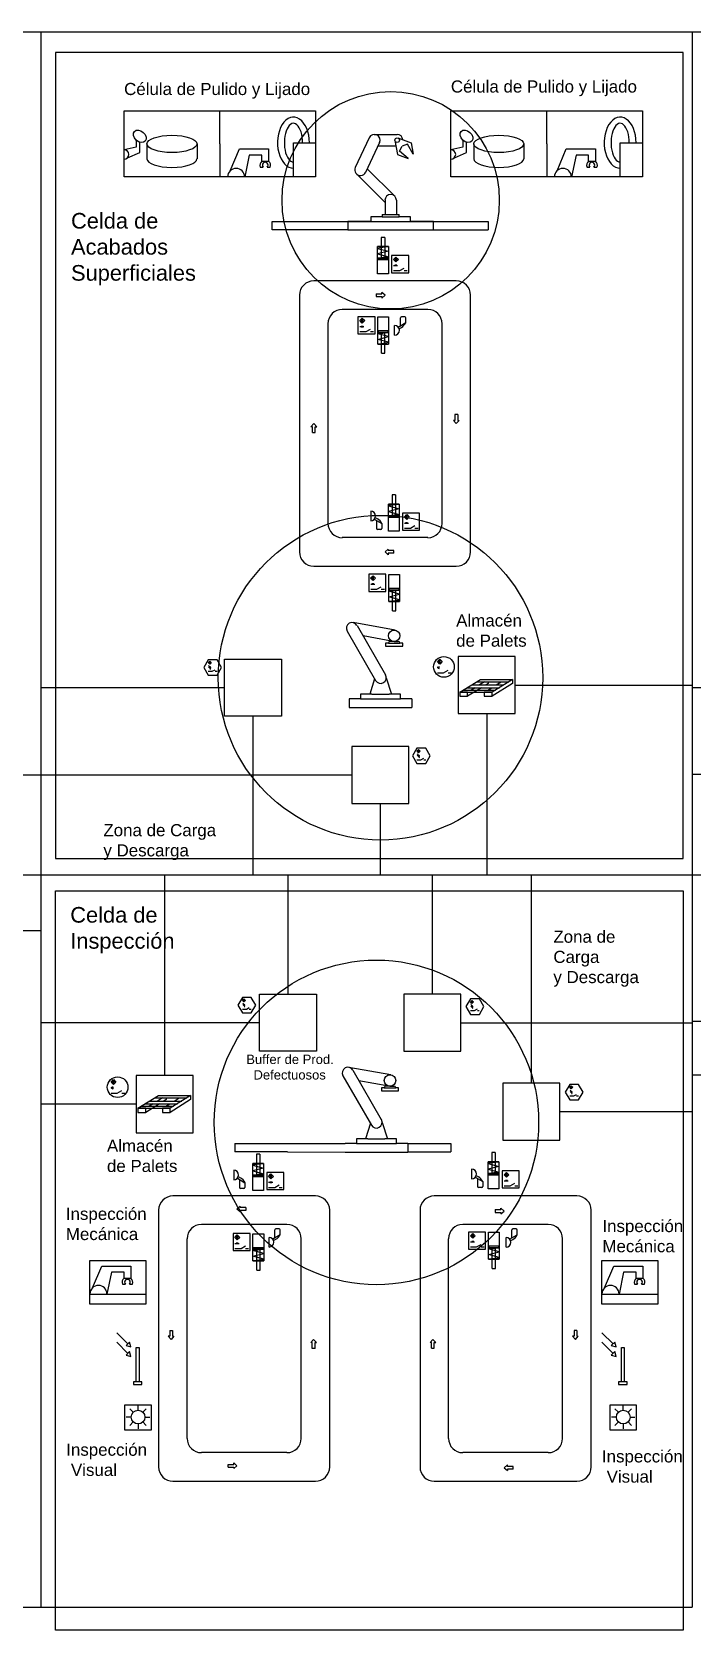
# Model space of a CAD drawing. Header units: millimetres. Extents: x 18790 to 77329, y 16315 to 40030.
# Drawn here: x 52356 to 60865, y 16670 to 37254 of the extents above; entities that cross this region are included whole.
import ezdxf

# ---------------------------------------------------------------- set-up
doc = ezdxf.new("R2010")
doc.units = ezdxf.units.MM
for name, color, linetype in [('Almacenaje', 80, 'Continuous'), ('Celdas', 200, 'Continuous'), ('Maquina', 82, 'Continuous'), ('Radio', 10, 'Continuous'), ('Robots', 80, 'Continuous'), ('Sensores', 211, 'Continuous'), ('Texto2', 7, 'Continuous'), ('TrayectAGV', 140, 'Continuous')]:
    doc.layers.add(name, color=color, linetype=linetype)
doc.styles.get("Standard").update_dxf_attribs({"font": 'arial.ttf'})

msp = doc.modelspace()

# ---------------------------------------------------------------- linework, layer by layer
at = {"layer": 'Almacenaje'}
for p, q in [((54838, 28440), (54838, 29175)), ((54838, 29175), (55573, 29175)), ((55573, 29175), (55573, 28440)), ((57852, 29209), (57852, 28474)), ((58586, 29209), (57852, 29209)), ((58586, 28474), (58586, 29209)), ((57873, 28749), (58137, 28913)), ((58024, 28843), (58438, 28843)), ((58091, 28884), (58504, 28884)), ((58190, 28884), (58123, 28843)), ((58137, 28913), (58236, 28913)), ((58236, 28861), (58207, 28843)), ((58236, 28913), (58451, 28913)), ((58236, 28884), (58236, 28861)), ((58551, 28913), (58287, 28749)), ((58551, 28861), (58287, 28697)), ((58338, 28843), (58405, 28884)), ((58451, 28913), (58551, 28913)), ((58551, 28913), (58551, 28861)), ((57873, 28749), (57972, 28749)), ((57873, 28749), (57873, 28697)), ((57917, 28776), (58330, 28776)), ((57969, 28808), (58382, 28808)), ((58152, 28808), (57972, 28697)), ((57972, 28749), (58287, 28749)), ((58068, 28808), (58016, 28776)), ((58187, 28749), (58287, 28749)), ((58187, 28749), (58187, 28697)), ((58231, 28776), (58283, 28808)), ((55573, 28440), (54838, 28440)), ((57852, 28474), (58586, 28474)), ((56478, 28051), (56478, 27316)), ((57212, 28051), (56478, 28051)), ((57212, 27316), (57212, 28051)), ((56478, 27316), (57212, 27316)), ((55289, 24125), (55289, 24860)), ((55289, 24860), (56024, 24860)), ((56024, 24860), (56024, 24125)), ((57151, 24860), (57151, 24125)), ((57886, 24860), (57151, 24860)), ((57886, 24125), (57886, 24860)), ((56024, 24125), (55289, 24125)), ((57151, 24125), (57886, 24125)), ((53700, 23811), (53700, 23076)), ((54435, 23811), (53700, 23811)), ((54435, 23076), (54435, 23811)), ((58426, 23715), (58426, 22980)), ((59160, 23715), (58426, 23715)), ((59160, 22980), (59160, 23715)), ((53723, 23390), (53987, 23555)), ((53874, 23484), (54288, 23484)), ((53941, 23526), (54354, 23526)), ((54040, 23526), (53973, 23484)), ((53987, 23555), (54086, 23555)), ((54086, 23503), (54057, 23484)), ((54086, 23555), (54301, 23555)), ((54086, 23526), (54086, 23503)), ((54401, 23555), (54137, 23390)), ((54401, 23503), (54137, 23338)), ((54188, 23484), (54255, 23526)), ((54301, 23555), (54401, 23555)), ((54401, 23555), (54401, 23503)), ((53723, 23390), (53822, 23390)), ((53723, 23390), (53723, 23338)), ((53767, 23417), (54180, 23417)), ((53819, 23450), (54232, 23450)), ((54002, 23450), (53822, 23338)), ((53822, 23390), (54137, 23390)), ((53918, 23450), (53866, 23417)), ((54037, 23390), (54137, 23390)), ((54037, 23390), (54037, 23338)), ((54081, 23417), (54133, 23450)), ((53700, 23076), (54435, 23076)), ((58426, 22980), (59160, 22980))]:
    msp.add_line(p, q, dxfattribs=at)
for points in [[(57873, 28697), (57972, 28697), (57972, 28749), (57873, 28749)], [(58187, 28697), (58287, 28697), (58287, 28749), (58187, 28749)], [(53723, 23338), (53822, 23338), (53822, 23390), (53723, 23390)], [(54037, 23338), (54137, 23338), (54137, 23390), (54037, 23390)]]:
    msp.add_lwpolyline(points, close=True, dxfattribs=at)
at = {"layer": 'Celdas'}
for points in [[(52660, 26610), (60750, 26610), (60750, 36990), (52660, 36990)], [(52660, 26190), (60750, 26190), (60750, 16670), (52660, 16670)]]:
    msp.add_lwpolyline(points, close=True, dxfattribs=at)
at = {"layer": 'Maquina'}
for p, q in [((54779, 35813), (54779, 36240)), ((58991, 35813), (58991, 36240)), ((53700, 35862), (53700, 35771)), ((53746, 35701), (53746, 35835)), ((57912, 35862), (57912, 35771)), ((57957, 35701), (57957, 35835)), ((53700, 35771), (53544, 35738)), ((53589, 35634), (53746, 35701)), ((53839, 35813), (53839, 35621)), ((54484, 35813), (54484, 35621)), ((54779, 35813), (54779, 35387)), ((54912, 35467), (55032, 35747)), ((55032, 35747), (55407, 35747)), ((55157, 35666), (55098, 35387)), ((55319, 35666), (55157, 35666)), ((55319, 35592), (55319, 35666)), ((55407, 35747), (55407, 35592)), ((57912, 35771), (57756, 35738)), ((57801, 35634), (57957, 35701)), ((58051, 35813), (58051, 35621)), ((58696, 35813), (58696, 35621)), ((58991, 35813), (58991, 35387)), ((59124, 35467), (59244, 35747)), ((59244, 35747), (59619, 35747)), ((59369, 35666), (59310, 35387)), ((59530, 35666), (59369, 35666)), ((59530, 35592), (59530, 35666)), ((59619, 35747), (59619, 35592)), ((55294, 35538), (55293, 35538)), ((55294, 35538), (55293, 35538)), ((55298, 35513), (55337, 35513)), ((55319, 35592), (55407, 35592)), ((55326, 35538), (55326, 35538)), ((55326, 35538), (55326, 35538)), ((55326, 35538), (55326, 35538)), ((55389, 35513), (55427, 35513)), ((55399, 35538), (55399, 35538)), ((55399, 35538), (55399, 35538)), ((59505, 35538), (59505, 35538)), ((59505, 35538), (59505, 35538)), ((59510, 35513), (59548, 35513)), ((59530, 35592), (59619, 35592)), ((59538, 35538), (59538, 35538)), ((59538, 35538), (59538, 35538)), ((59538, 35538), (59538, 35538)), ((59600, 35513), (59639, 35513)), ((59610, 35538), (59611, 35538)), ((59610, 35538), (59611, 35538)), ((57826, 34047), (55989, 34047)), ((55805, 33864), (55805, 30557)), ((58010, 30557), (58010, 33864)), ((57459, 33680), (56356, 33680)), ((56173, 30924), (56173, 33496)), ((57642, 30924), (57642, 33496)), ((57459, 30741), (56356, 30741)), ((55989, 30373), (57826, 30373)), ((56010, 22262), (54173, 22262)), ((59380, 22262), (57542, 22262)), ((53989, 22078), (53989, 18771)), ((56194, 18771), (56194, 22078)), ((57359, 22078), (57359, 18771)), ((59563, 18771), (59563, 22078)), ((55643, 21894), (54541, 21894)), ((59012, 21894), (57910, 21894)), ((54357, 19139), (54357, 21710)), ((55826, 19139), (55826, 21710)), ((57726, 19139), (57726, 21710)), ((59196, 19139), (59196, 21710)), ((55643, 18955), (54541, 18955)), ((59012, 18955), (57910, 18955)), ((54173, 18587), (56010, 18587)), ((57542, 18587), (59380, 18587))]:
    msp.add_line(p, q, dxfattribs=at)
for points in [[(53544, 36240), (56013, 36240), (56013, 35387), (53544, 35387)], [(57756, 36240), (60225, 36240), (60225, 35387), (57756, 35387)]]:
    msp.add_lwpolyline(points, close=True, dxfattribs=at)
for points in [[(55727, 35387), (55727, 35828), (56013, 35828)], [(59938, 35387), (59938, 35828), (60225, 35828)]]:
    msp.add_lwpolyline(points, dxfattribs=at)
for centre, radius, start, end in [((53544, 35677), 61.7, 270, 90), ((57756, 35677), 61.7, 270, 90), ((54988, 35387), 110, 0, 180), ((55363, 35538), 69.2, 129.5881, 201.2684), ((55363, 35539), 36.2, 315.8815, 224.1185), ((55363, 35564), 44.1, 325.008, 325.3048), ((55363, 35538), 69.2, 338.7316, 50.4119), ((59200, 35387), 110, 0, 180), ((59575, 35538), 69.2, 129.5881, 201.2684), ((59574, 35539), 36.2, 315.8815, 224.1185), ((59575, 35564), 44.1, 325.008, 325.3048), ((59575, 35538), 69.2, 338.7316, 50.4119), ((55989, 33864), 184, 90, 180), ((57826, 33864), 184, 0, 90), ((56356, 33496), 184, 90, 180), ((57459, 33496), 184, 0, 90), ((56356, 30924), 184, 180, 270), ((57459, 30924), 184, 270, 0), ((55989, 30557), 184, 180, 270), ((57826, 30557), 184, 270, 0), ((54173, 22078), 184, 90, 180), ((56010, 22078), 184, 0, 90), ((57542, 22078), 184, 90, 180), ((59380, 22078), 184, 0, 90), ((54541, 21710), 184, 90, 180), ((55643, 21710), 184, 0, 90), ((57910, 21710), 184, 90, 180), ((59012, 21710), 184, 0, 90), ((54541, 19139), 184, 180, 270), ((55643, 19139), 184, 270, 0), ((57910, 19139), 184, 180, 270), ((59012, 19139), 184, 270, 0), ((54173, 18771), 184, 180, 270), ((56010, 18771), 184, 270, 0), ((57542, 18771), 184, 180, 270), ((59380, 18771), 184, 270, 0)]:
    msp.add_arc(centre, radius, start, end, dxfattribs=at)
for centre, major_axis, ratio, start_param, end_param in [((55727, 35828), (0, 329), 0.626099, 4.712389, 9.424778), ((55727, 35828), (0, 250), 0.470588, 4.712389, 9.424778), ((59938, 35828), (0, 329), 0.626099, 4.712389, 9.424778), ((59938, 35828), (0, 250), 0.470588, 4.712389, 9.424778), ((54161, 35621), (322, 0), 0.346019, 3.141593, 6.283185), ((58373, 35621), (322, 0), 0.346019, 3.141593, 6.283185)]:
    msp.add_ellipse(centre, major_axis=major_axis, ratio=ratio, start_param=start_param, end_param=end_param, dxfattribs=at)
for centre, major_axis, ratio in [((53746, 35911), (68.9, -63.2), 0.715924), ((54161, 35813), (322, 0), 0.346019), ((57957, 35911), (68.9, -63.2), 0.715924), ((58373, 35813), (322, 0), 0.346019)]:
    msp.add_ellipse(centre, major_axis=major_axis, ratio=ratio, dxfattribs=at)
at = {"layer": 'Radio'}
for centre, radius in [((56980, 35087), 1400), ((56849, 28937), 2091), ((56796, 23209), 2091)]:
    msp.add_circle(centre, radius, dxfattribs=at)
at = {"layer": 'Robots'}
for p, q in [((56703, 35892), (56524, 35508)), ((56836, 35830), (56657, 35446)), ((56769, 35934), (57063, 35934)), ((57034, 35856), (57066, 35675)), ((57073, 35889), (57246, 35826)), ((57246, 35826), (57271, 35681)), ((56816, 35787), (57046, 35787)), ((57066, 35675), (57204, 35625)), ((57092, 35719), (57129, 35783)), ((57204, 35625), (57092, 35719)), ((57198, 35808), (57129, 35783)), ((57271, 35681), (57198, 35808)), ((56539, 35425), (56907, 35057)), ((56657, 35446), (56657, 35446)), ((56679, 35493), (57032, 35140)), ((56907, 35087), (56907, 34904)), ((57032, 35140), (57032, 35140)), ((57032, 35140), (57032, 35140)), ((57032, 35140), (57032, 35140)), ((57054, 35087), (57054, 34904)), ((56723, 34815), (56429, 34815)), ((56429, 34815), (56429, 34705)), ((56870, 34874), (56723, 34874)), ((56723, 34874), (56723, 34815)), ((56723, 34815), (57237, 34815)), ((56870, 34904), (57090, 34904)), ((56870, 34904), (56870, 34874)), ((56870, 34874), (57090, 34874)), ((57090, 34874), (57090, 34904)), ((57237, 34874), (57090, 34874)), ((57237, 34815), (57237, 34874)), ((57531, 34815), (57237, 34815)), ((57531, 34705), (57531, 34815)), ((57560, 34815), (58238, 34815)), ((58238, 34815), (58238, 34705)), ((56429, 34705), (57531, 34705)), ((57531, 34705), (58238, 34705)), ((57037, 29549), (56495, 29646)), ((56418, 29537), (56785, 28901)), ((56546, 29611), (56913, 28974)), ((57012, 29405), (56624, 29474)), ((56951, 29382), (56914, 29382)), ((56914, 29382), (56914, 29345)), ((56914, 29345), (57135, 29345)), ((56951, 29382), (57098, 29382)), ((57024, 29404), (56973, 29404)), ((57024, 29404), (57076, 29404)), ((57135, 29382), (57098, 29382)), ((57135, 29345), (57135, 29382)), ((56772, 28924), (56710, 28724)), ((56900, 28990), (56900, 28990)), ((56900, 28990), (56900, 28990)), ((56900, 28990), (56900, 28990)), ((56922, 28937), (56990, 28724)), ((56592, 28665), (56445, 28665)), ((56445, 28665), (56445, 28555)), ((56739, 28724), (56592, 28724)), ((56592, 28724), (56592, 28665)), ((56592, 28665), (57106, 28665)), ((56739, 28724), (56959, 28724)), ((57106, 28724), (56959, 28724)), ((57106, 28665), (57106, 28724)), ((57253, 28665), (57106, 28665)), ((57253, 28665), (57253, 28555)), ((56445, 28555), (57253, 28555)), ((56984, 23821), (56442, 23918)), ((56492, 23883), (56859, 23246)), ((56365, 23809), (56732, 23173)), ((56958, 23677), (56571, 23746)), ((56971, 23676), (56920, 23676)), ((56971, 23676), (57023, 23676)), ((56898, 23654), (56861, 23654)), ((56861, 23654), (56861, 23617)), ((56861, 23617), (57081, 23617)), ((56898, 23654), (57045, 23654)), ((57081, 23654), (57045, 23654)), ((57081, 23617), (57081, 23654)), ((56847, 23262), (56847, 23262)), ((56847, 23262), (56847, 23262)), ((56847, 23262), (56847, 23262)), ((56718, 23197), (56657, 22996)), ((56869, 23209), (56937, 22996)), ((54971, 22939), (54971, 22828)), ((54971, 22939), (56392, 22937)), ((56539, 22937), (56392, 22937)), ((56686, 22996), (56539, 22996)), ((56539, 22996), (56539, 22937)), ((56539, 22937), (57053, 22937)), ((56686, 22996), (56906, 22996)), ((57053, 22996), (56906, 22996)), ((57053, 22937), (57053, 22996)), ((57200, 22937), (57053, 22937)), ((57200, 22937), (57756, 22938)), ((57200, 22937), (57200, 22827)), ((55649, 22828), (54971, 22828)), ((55649, 22828), (56392, 22827)), ((56392, 22828), (56392, 22827)), ((56392, 22827), (57200, 22827))]:
    msp.add_line(p, q, dxfattribs=at)
for points in [[(56429, 34705), (55454, 34705), (55454, 34815), (57560, 34815)], [(57756, 22939), (57756, 22828)], [(57200, 22828), (57756, 22828)]]:
    msp.add_lwpolyline(points, dxfattribs=at)
for centre, radius in [((57063, 35861), 29.4), ((57024, 29477), 73.5), ((56971, 23749), 73.5)]:
    msp.add_circle(centre, radius, dxfattribs=at)
for centre, radius, start, end in [((56769, 35861), 73.5, 335, 155), ((57063, 35861), 73.5, 3.5784, 90), ((56590, 35477), 73.5, 155, 335), ((56980, 35087), 73.5, 0, 180), ((56482, 29574), 73.5, 29.9651, 209.9651), ((56973, 29382), 22, 90, 180), ((57076, 29382), 22, 0, 90), ((56849, 28937), 73.5, 209.9651, 29.9651), ((56429, 23846), 73.5, 29.9651, 209.9651), ((56920, 23654), 22, 90, 180), ((57023, 23654), 22, 0, 90), ((56796, 23209), 73.5, 209.9651, 29.9651)]:
    msp.add_arc(centre, radius, start, end, dxfattribs=at)
at = {"layer": 'Sensores'}
for p, q in [((56859, 34609), (56859, 34340)), ((56903, 34609), (56859, 34609)), ((56903, 34609), (56903, 34340)), ((56950, 34490), (56812, 34467)), ((56812, 34467), (56950, 34429)), ((56950, 34429), (56812, 34395)), ((56812, 34395), (56950, 34356)), ((56950, 34356), (56820, 34340)), ((56942, 34340), (56820, 34340)), ((57016, 34323), (57048, 34355)), ((57048, 34292), (57016, 34323)), ((57017, 34247), (57037, 34247)), ((57017, 34181), (57097, 34181)), ((57037, 34258), (57037, 34236)), ((57041, 34299), (57041, 34348)), ((57048, 34355), (57079, 34323)), ((57079, 34323), (57048, 34292)), ((57050, 34258), (57050, 34236)), ((57050, 34247), (57070, 34247)), ((57055, 34299), (57055, 34348)), ((57097, 34181), (57154, 34214)), ((57154, 34181), (57194, 34181)), ((56582, 33537), (56614, 33568)), ((56607, 33512), (56607, 33561)), ((56614, 33568), (56645, 33537)), ((56620, 33512), (56620, 33561)), ((57106, 33545), (57106, 33573)), ((57162, 33585), (57118, 33585)), ((57175, 33511), (57175, 33573)), ((56614, 33505), (56582, 33537)), ((56583, 33460), (56603, 33460)), ((56583, 33394), (56663, 33394)), ((56603, 33471), (56603, 33449)), ((56645, 33537), (56614, 33505)), ((56616, 33471), (56616, 33449)), ((56616, 33460), (56636, 33460)), ((56663, 33394), (56720, 33427)), ((56720, 33394), (56760, 33394)), ((56816, 33368), (56945, 33384)), ((56954, 33330), (56816, 33368)), ((56824, 33384), (56945, 33384)), ((56863, 33115), (56863, 33384)), ((56906, 33115), (56906, 33384)), ((57030, 33350), (57030, 33475)), ((57077, 33454), (57175, 33511)), ((57089, 33432), (57119, 33449)), ((57106, 33471), (57106, 33545)), ((56816, 33295), (56954, 33330)), ((56954, 33257), (56816, 33295)), ((56816, 33235), (56954, 33257)), ((56863, 33115), (56906, 33115)), ((56999, 31291), (56999, 31022)), ((57042, 31291), (56999, 31291)), ((57042, 31291), (57042, 31022)), ((57089, 31172), (56952, 31149)), ((56952, 31149), (57089, 31111)), ((57089, 31111), (56952, 31076)), ((56723, 31082), (56723, 30958)), ((56769, 30979), (56867, 30922)), ((56782, 31000), (56812, 30983)), ((56799, 30887), (56798, 30860)), ((56799, 30962), (56799, 30887)), ((56867, 30922), (56867, 30859)), ((56952, 31076), (57089, 31038)), ((57089, 31038), (56960, 31022)), ((57081, 31022), (56960, 31022)), ((57156, 31005), (57187, 31037)), ((57187, 30974), (57156, 31005)), ((57157, 30929), (57177, 30929)), ((57177, 30940), (57177, 30918)), ((57180, 30981), (57180, 31030)), ((57187, 31037), (57218, 31005)), ((57218, 31005), (57187, 30974)), ((57190, 30940), (57190, 30918)), ((57190, 30929), (57210, 30929)), ((57194, 30981), (57194, 31030)), ((57236, 30863), (57293, 30896)), ((56855, 30847), (56811, 30847)), ((57157, 30863), (57236, 30863)), ((57293, 30863), (57333, 30863)), ((56722, 30219), (56753, 30250)), ((56753, 30187), (56722, 30219)), ((56723, 30142), (56743, 30142)), ((56723, 30076), (56802, 30076)), ((56743, 30153), (56743, 30131)), ((56746, 30194), (56746, 30243)), ((56753, 30250), (56784, 30219)), ((56784, 30219), (56753, 30187)), ((56756, 30153), (56756, 30131)), ((56756, 30142), (56776, 30142)), ((56760, 30194), (56760, 30243)), ((56802, 30076), (56859, 30109)), ((56859, 30076), (56899, 30076)), ((56955, 30050), (57085, 30066)), ((56963, 30066), (57085, 30066)), ((57003, 29797), (57003, 30066)), ((57046, 29797), (57046, 30066)), ((57093, 30012), (56955, 30050)), ((56955, 29977), (57093, 30012)), ((57093, 29939), (56955, 29977)), ((56955, 29917), (57093, 29939)), ((57003, 29797), (57046, 29797)), ((54628, 29131), (54648, 29151)), ((54648, 29111), (54628, 29131)), ((54633, 29096), (54654, 29074)), ((54633, 29077), (54654, 29056)), ((54644, 29115), (54644, 29147)), ((54648, 29151), (54668, 29131)), ((54668, 29131), (54648, 29111)), ((54653, 29115), (54653, 29147)), ((54680, 29019), (54717, 29040)), ((57582, 29144), (57613, 29175)), ((57613, 29113), (57582, 29144)), ((57606, 29119), (57606, 29168)), ((57613, 29175), (57644, 29144)), ((57644, 29144), (57613, 29113)), ((57620, 29119), (57620, 29168)), ((57662, 29001), (57719, 29034)), ((54629, 29019), (54680, 29019)), ((54717, 29019), (54742, 29019)), ((57582, 29001), (57662, 29001)), ((57719, 29001), (57759, 29001)), ((57318, 27991), (57338, 28011)), ((57334, 27975), (57334, 28007)), ((57338, 28011), (57358, 27991)), ((57343, 27975), (57343, 28007)), ((57338, 27971), (57318, 27991)), ((57319, 27879), (57370, 27879)), ((57323, 27956), (57344, 27934)), ((57323, 27937), (57344, 27916)), ((57358, 27991), (57338, 27971)), ((57370, 27879), (57407, 27900)), ((57407, 27879), (57432, 27879)), ((55068, 24781), (55088, 24801)), ((55088, 24761), (55068, 24781)), ((55073, 24746), (55094, 24724)), ((55073, 24727), (55094, 24706)), ((55084, 24765), (55084, 24797)), ((55088, 24801), (55108, 24781)), ((55108, 24781), (55088, 24761)), ((55093, 24765), (55093, 24797)), ((58008, 24761), (58028, 24781)), ((58028, 24741), (58008, 24761)), ((58013, 24726), (58034, 24704)), ((58013, 24707), (58034, 24686)), ((58024, 24745), (58024, 24777)), ((58028, 24781), (58048, 24761)), ((58048, 24761), (58028, 24741)), ((58033, 24745), (58033, 24777)), ((55069, 24669), (55120, 24669)), ((55120, 24669), (55157, 24690)), ((55157, 24669), (55182, 24669)), ((58009, 24649), (58060, 24649)), ((58060, 24649), (58097, 24670)), ((58097, 24649), (58122, 24649)), ((53376, 23729), (53407, 23761)), ((53407, 23698), (53376, 23729)), ((53400, 23705), (53400, 23754)), ((53407, 23761), (53438, 23729)), ((53438, 23729), (53407, 23698)), ((53414, 23705), (53414, 23754)), ((59288, 23661), (59308, 23681)), ((59304, 23645), (59304, 23677)), ((59308, 23681), (59328, 23661)), ((59313, 23645), (59313, 23677)), ((53377, 23587), (53456, 23587)), ((53456, 23587), (53513, 23620)), ((53513, 23587), (53553, 23587)), ((59308, 23641), (59288, 23661)), ((59289, 23549), (59340, 23549)), ((59293, 23626), (59314, 23604)), ((59293, 23607), (59314, 23586)), ((59328, 23661), (59308, 23641)), ((59340, 23549), (59377, 23570)), ((59377, 23549), (59402, 23549)), ((55339, 22681), (55202, 22658)), ((55202, 22658), (55339, 22620)), ((55249, 22800), (55249, 22531)), ((55292, 22800), (55249, 22800)), ((55292, 22800), (55292, 22531)), ((58375, 22700), (58238, 22678)), ((58238, 22678), (58375, 22640)), ((58285, 22820), (58285, 22551)), ((58328, 22820), (58285, 22820)), ((58328, 22820), (58328, 22551)), ((54958, 22593), (54957, 22468)), ((55004, 22489), (55102, 22432)), ((55016, 22511), (55046, 22493)), ((55033, 22472), (55033, 22397)), ((55339, 22620), (55202, 22586)), ((55202, 22586), (55339, 22547)), ((55339, 22547), (55210, 22531)), ((55331, 22531), (55210, 22531)), ((55406, 22514), (55437, 22546)), ((55437, 22483), (55406, 22514)), ((55407, 22438), (55427, 22438)), ((55427, 22449), (55427, 22427)), ((55430, 22490), (55430, 22539)), ((55437, 22546), (55468, 22514)), ((55468, 22514), (55437, 22483)), ((55440, 22449), (55440, 22427)), ((55440, 22438), (55460, 22438)), ((55444, 22490), (55444, 22539)), ((58023, 22607), (58022, 22482)), ((58069, 22503), (58167, 22446)), ((58082, 22525), (58111, 22508)), ((58098, 22486), (58098, 22411)), ((58167, 22446), (58167, 22384)), ((58375, 22640), (58238, 22605)), ((58238, 22605), (58375, 22567)), ((58375, 22567), (58246, 22551)), ((58367, 22551), (58246, 22551)), ((58442, 22534), (58473, 22565)), ((58473, 22503), (58442, 22534)), ((58443, 22458), (58463, 22458)), ((58463, 22469), (58463, 22447)), ((58466, 22510), (58466, 22558)), ((58473, 22565), (58504, 22534)), ((58504, 22534), (58473, 22503)), ((58476, 22469), (58476, 22447)), ((58476, 22458), (58496, 22458)), ((58480, 22510), (58480, 22558)), ((55033, 22397), (55033, 22370)), ((55089, 22357), (55045, 22358)), ((55102, 22432), (55102, 22370)), ((55407, 22372), (55486, 22372)), ((55486, 22372), (55543, 22405)), ((55543, 22372), (55583, 22372)), ((58098, 22411), (58098, 22384)), ((58154, 22372), (58111, 22372)), ((58443, 22391), (58522, 22391)), ((58522, 22391), (58579, 22424)), ((58579, 22391), (58619, 22391)), ((55488, 21799), (55488, 21826)), ((55544, 21839), (55500, 21839)), ((55557, 21764), (55557, 21826)), ((58542, 21796), (58542, 21823)), ((58599, 21836), (58555, 21836)), ((58611, 21761), (58611, 21823)), ((54972, 21728), (55003, 21759)), ((55003, 21696), (54972, 21728)), ((54973, 21651), (54993, 21651)), ((54993, 21662), (54993, 21640)), ((54996, 21703), (54996, 21752)), ((55003, 21759), (55034, 21728)), ((55034, 21728), (55003, 21696)), ((55006, 21662), (55006, 21640)), ((55006, 21651), (55026, 21651)), ((55010, 21703), (55010, 21752)), ((55052, 21585), (55109, 21618)), ((55412, 21603), (55412, 21728)), ((55459, 21707), (55557, 21764)), ((55471, 21686), (55501, 21703)), ((55488, 21724), (55488, 21799)), ((58008, 21747), (58039, 21779)), ((58039, 21716), (58008, 21747)), ((58009, 21671), (58029, 21671)), ((58029, 21682), (58029, 21660)), ((58032, 21723), (58032, 21772)), ((58039, 21779), (58070, 21747)), ((58070, 21747), (58039, 21716)), ((58042, 21682), (58042, 21660)), ((58042, 21671), (58062, 21671)), ((58046, 21723), (58046, 21772)), ((58088, 21605), (58145, 21638)), ((58467, 21600), (58467, 21725)), ((58513, 21704), (58611, 21761)), ((58526, 21683), (58555, 21700)), ((58543, 21721), (58542, 21796)), ((53102, 20998), (53102, 21432)), ((53102, 21432), (53822, 21432)), ((53822, 21432), (53822, 20866)), ((54973, 21585), (55052, 21585)), ((55109, 21585), (55149, 21585)), ((55205, 21559), (55335, 21575)), ((55343, 21521), (55205, 21559)), ((55205, 21486), (55343, 21521)), ((55343, 21448), (55205, 21486)), ((55205, 21426), (55343, 21448)), ((55213, 21575), (55335, 21575)), ((55253, 21306), (55253, 21575)), ((55296, 21306), (55296, 21575)), ((58009, 21605), (58088, 21605)), ((58145, 21605), (58185, 21605)), ((58241, 21579), (58371, 21595)), ((58379, 21540), (58241, 21579)), ((58241, 21506), (58379, 21540)), ((58379, 21468), (58241, 21506)), ((58241, 21445), (58379, 21468)), ((58249, 21595), (58371, 21595)), ((58289, 21326), (58289, 21595)), ((58332, 21326), (58332, 21595)), ((59703, 20998), (59703, 21432)), ((59703, 21432), (60423, 21432)), ((60423, 21432), (60423, 20866)), ((53137, 21078), (53257, 21358)), ((53257, 21358), (53631, 21358)), ((53382, 21278), (53323, 20998)), ((53543, 21278), (53382, 21278)), ((53543, 21203), (53543, 21278)), ((53543, 21203), (53631, 21203)), ((53631, 21358), (53631, 21203)), ((55253, 21306), (55296, 21306)), ((58289, 21326), (58332, 21326)), ((59737, 21078), (59857, 21358)), ((59857, 21358), (60232, 21358)), ((59982, 21278), (59923, 20998)), ((60144, 21278), (59982, 21278)), ((60144, 21203), (60144, 21278)), ((60144, 21203), (60232, 21203)), ((60232, 21358), (60232, 21203)), ((53518, 21150), (53518, 21149)), ((53518, 21149), (53518, 21149)), ((53523, 21125), (53561, 21125)), ((53551, 21149), (53551, 21150)), ((53551, 21150), (53551, 21149)), ((53551, 21149), (53551, 21149)), ((53613, 21125), (53652, 21125)), ((53623, 21150), (53623, 21149)), ((53623, 21150), (53624, 21150)), ((60119, 21150), (60119, 21149)), ((60119, 21149), (60119, 21149)), ((60123, 21125), (60162, 21125)), ((60151, 21149), (60152, 21150)), ((60152, 21149), (60151, 21149)), ((60152, 21150), (60152, 21149)), ((60214, 21125), (60252, 21125)), ((60224, 21150), (60224, 21149)), ((60224, 21150), (60224, 21150)), ((53449, 20499), (53592, 20356)), ((59703, 20499), (59846, 20356)), ((53449, 20376), (53592, 20233)), ((59703, 20376), (59846, 20233)), ((53700, 19869), (53663, 19869)), ((53663, 19869), (53663, 19833)), ((53663, 19833), (53773, 19833)), ((53773, 19869), (53737, 19869)), ((53773, 19833), (53773, 19869)), ((59954, 19869), (59917, 19869)), ((59917, 19869), (59917, 19833)), ((59917, 19833), (60028, 19833)), ((60028, 19869), (59991, 19869)), ((60028, 19833), (60028, 19869)), ((53724, 19500), (53724, 19563)), ((59978, 19500), (59978, 19563)), ((53636, 19412), (53572, 19412)), ((53661, 19475), (53617, 19519)), ((53661, 19350), (53617, 19305)), ((53786, 19475), (53830, 19519)), ((53786, 19350), (53830, 19305)), ((53812, 19412), (53875, 19412)), ((59890, 19412), (59827, 19412)), ((59916, 19475), (59871, 19519)), ((59916, 19350), (59871, 19305)), ((60040, 19475), (60085, 19519)), ((60040, 19350), (60085, 19305)), ((60066, 19412), (60129, 19412)), ((53724, 19324), (53724, 19261)), ((59978, 19324), (59978, 19261))]:
    msp.add_line(p, q, dxfattribs=at)
for points in [[(56950, 34490), (56950, 34141), (56812, 34141), (56812, 34490)], [(56812, 34490), (56812, 34490), (56950, 34490), (56950, 34490)], [(56942, 34340), (56942, 34318), (56820, 34318), (56820, 34340)], [(56992, 34153), (57212, 34153), (57212, 34373), (56992, 34373)], [(56558, 33366), (56778, 33366), (56778, 33587), (56558, 33587)], [(56816, 33235), (56816, 33583), (56954, 33583), (56954, 33235)], [(56824, 33384), (56824, 33407), (56945, 33407), (56945, 33384)], [(56954, 33235), (56954, 33235), (56816, 33235), (56816, 33235)], [(57089, 31172), (57089, 30823), (56952, 30823), (56952, 31172)], [(56952, 31172), (56952, 31172), (57089, 31172), (57089, 31172)], [(57081, 31022), (57081, 31000), (56960, 31000), (56960, 31022)], [(57132, 30835), (57352, 30835), (57352, 31055), (57132, 31055)], [(56698, 30048), (56918, 30048), (56918, 30269), (56698, 30269)], [(56955, 29917), (56955, 30265), (57093, 30265), (57093, 29917)], [(56963, 30066), (56963, 30089), (57085, 30089), (57085, 30066)], [(57093, 29917), (57093, 29917), (56955, 29917), (56955, 29917)], [(54628, 28970), (54743, 28970), (54800, 29070), (54743, 29169), (54628, 29169), (54570, 29070)], [(54657, 29078), (54651, 29071), (54660, 29069)], [(54657, 29060), (54651, 29053), (54660, 29050)], [(57318, 27830), (57433, 27830), (57490, 27930), (57433, 28029), (57318, 28029), (57260, 27930)], [(57347, 27938), (57341, 27931), (57350, 27929)], [(57347, 27920), (57341, 27913), (57350, 27910)], [(55068, 24620), (55183, 24620), (55240, 24720), (55183, 24819), (55068, 24819), (55010, 24720)], [(55097, 24728), (55091, 24721), (55100, 24719)], [(55097, 24710), (55091, 24703), (55100, 24700)], [(58008, 24600), (58123, 24600), (58180, 24700), (58123, 24799), (58008, 24799), (57950, 24700)], [(58037, 24708), (58031, 24701), (58040, 24699)], [(58037, 24690), (58031, 24683), (58040, 24680)], [(59288, 23500), (59403, 23500), (59460, 23600), (59403, 23699), (59288, 23699), (59230, 23600)], [(59317, 23608), (59311, 23601), (59320, 23599)], [(59317, 23590), (59311, 23583), (59320, 23580)], [(55339, 22681), (55339, 22332), (55202, 22332), (55202, 22681)], [(55202, 22681), (55202, 22681), (55339, 22681), (55339, 22681)], [(58375, 22700), (58375, 22352), (58238, 22352), (58238, 22700)], [(58238, 22700), (58238, 22700), (58375, 22700), (58375, 22700)], [(55331, 22531), (55331, 22509), (55210, 22509), (55210, 22531)], [(55382, 22344), (55602, 22344), (55602, 22564), (55382, 22564)], [(58367, 22551), (58367, 22528), (58246, 22528), (58246, 22551)], [(58417, 22364), (58638, 22364), (58638, 22584), (58417, 22584)], [(54948, 21557), (55168, 21557), (55168, 21778), (54948, 21778)], [(55205, 21426), (55205, 21774), (55343, 21774), (55343, 21426)], [(57983, 21577), (58204, 21577), (58204, 21797), (57983, 21797)], [(58241, 21445), (58241, 21794), (58379, 21794), (58379, 21445)], [(58249, 21595), (58249, 21617), (58371, 21617), (58371, 21595)], [(55343, 21426), (55343, 21426), (55205, 21426), (55205, 21426)], [(55213, 21575), (55213, 21598), (55335, 21598), (55335, 21575)], [(58379, 21445), (58379, 21445), (58241, 21445), (58241, 21445)], [(53614, 20379), (53569, 20334), (53631, 20317)], [(59868, 20379), (59823, 20334), (59885, 20317)], [(53614, 20256), (53569, 20211), (53631, 20194)], [(53737, 20310), (53737, 19869), (53700, 19869), (53700, 20310)], [(59868, 20256), (59823, 20211), (59885, 20194)], [(59991, 20310), (59991, 19869), (59954, 19869), (59954, 20310)], [(53553, 19571), (53892, 19571), (53892, 19245), (53553, 19245)], [(59807, 19571), (60146, 19571), (60146, 19245), (59807, 19245)]]:
    msp.add_lwpolyline(points, close=True, dxfattribs=at)
for points in [[(53822, 20866), (53102, 20866), (53102, 20998), (53822, 20998)], [(60423, 20866), (59703, 20866), (59703, 20998), (60423, 20998)]]:
    msp.add_lwpolyline(points, dxfattribs=at)
for centre, radius in [((57666, 29076), 133), ((53460, 23662), 133), ((53724, 19412), 88), ((59978, 19412), 88)]:
    msp.add_circle(centre, radius, dxfattribs=at)
for centre, radius, start, end in [((57118, 33573), 12.5, 90.1395, 180.1395), ((57162, 33573), 12.5, 0.1395, 90.1395), ((57030, 33412), 62.3, 270.1395, 90.1395), ((57031, 33585), 162, 302.7507, 332.4848), ((56723, 31020), 62.3, 269.8605, 89.8605), ((56724, 30847), 162, 27.5152, 57.2493), ((56811, 30860), 12.5, 179.8605, 269.8605), ((56855, 30859), 12.5, 269.8605, 359.8605), ((57579, 29067), 8.1, 294.135, 65.865), ((57585, 29067), 12.7, 299.7546, 60.2454), ((57590, 29067), 18.2, 301.8237, 58.1763), ((53374, 23653), 8.1, 294.135, 65.865), ((53379, 23653), 12.7, 299.7546, 60.2454), ((53385, 23653), 18.2, 301.8237, 58.1763), ((54957, 22531), 62.3, 269.8605, 89.8605), ((54959, 22358), 162, 27.5152, 57.2493), ((58023, 22545), 62.3, 269.8605, 89.8605), ((58024, 22372), 162, 27.5152, 57.2493), ((55045, 22370), 12.5, 179.8605, 269.8605), ((55089, 22370), 12.5, 269.8605, 359.8605), ((58111, 22384), 12.5, 179.8605, 269.8605), ((58154, 22384), 12.5, 269.8605, 359.8605), ((55500, 21826), 12.5, 90.1395, 180.1395), ((55544, 21826), 12.5, 0.1395, 90.1395), ((58555, 21823), 12.5, 90.1395, 180.1395), ((58599, 21823), 12.5, 0.1395, 90.1395), ((55412, 21666), 62.3, 270.1395, 90.1395), ((55413, 21839), 162, 302.7507, 332.4848), ((58467, 21663), 62.3, 270.1395, 90.1395), ((58468, 21836), 162, 302.7507, 332.4848), ((53587, 21150), 69.2, 129.5881, 201.2684), ((53587, 21150), 69.2, 338.7316, 50.4119), ((60188, 21150), 69.2, 129.5881, 201.2684), ((60188, 21150), 69.2, 338.7316, 50.4119), ((53213, 20998), 110, 0, 180), ((53587, 21150), 36.2, 315.8815, 224.1185), ((53587, 21175), 44.1, 325.008, 325.3048), ((59813, 20998), 110, 0, 180), ((60188, 21150), 36.2, 315.8815, 224.1185), ((60188, 21175), 44.1, 325.008, 325.3048)]:
    msp.add_arc(centre, radius, start, end, dxfattribs=at)
at = {"layer": 'Texto2'}
for p, q in [((56793, 33882), (56793, 33845)), ((56793, 33882), (56866, 33882)), ((56793, 33845), (56866, 33845)), ((56866, 33882), (56866, 33900)), ((56908, 33864), (56866, 33900)), ((56866, 33827), (56908, 33864)), ((56866, 33845), (56866, 33827)), ((57844, 32325), (57808, 32325)), ((57808, 32325), (57808, 32251)), ((57844, 32325), (57844, 32251)), ((55989, 32210), (55952, 32169)), ((55971, 32169), (55952, 32169)), ((55971, 32096), (55971, 32169)), ((56026, 32169), (55989, 32210)), ((56007, 32096), (56007, 32169)), ((56007, 32169), (56026, 32169)), ((57808, 32251), (57789, 32251)), ((57789, 32251), (57826, 32210)), ((57826, 32210), (57863, 32251)), ((57844, 32251), (57863, 32251)), ((55971, 32096), (56007, 32096)), ((56949, 30594), (56908, 30557)), ((56908, 30557), (56949, 30520)), ((56949, 30575), (56949, 30594)), ((57022, 30575), (56949, 30575)), ((57022, 30539), (56949, 30539)), ((56949, 30539), (56949, 30520)), ((57022, 30539), (57022, 30575)), ((54999, 22093), (55041, 22129)), ((55041, 22056), (54999, 22093)), ((55041, 22111), (55041, 22129)), ((55114, 22111), (55041, 22111)), ((55114, 22074), (55041, 22074)), ((55041, 22074), (55041, 22056)), ((55114, 22111), (55114, 22074)), ((58328, 22085), (58328, 22048)), ((58328, 22085), (58401, 22085)), ((58328, 22048), (58401, 22048)), ((58401, 22085), (58401, 22103)), ((58443, 22067), (58401, 22103)), ((58401, 22030), (58443, 22067)), ((58401, 22048), (58401, 22030)), ((54132, 20454), (54114, 20454)), ((54150, 20413), (54114, 20454)), ((54132, 20527), (54169, 20527)), ((54132, 20527), (54132, 20454)), ((54187, 20454), (54150, 20413)), ((54169, 20527), (54169, 20454)), ((54169, 20454), (54187, 20454)), ((55951, 20372), (55987, 20413)), ((55987, 20413), (56024, 20372)), ((57524, 20413), (57487, 20372)), ((57561, 20372), (57524, 20413)), ((59343, 20454), (59324, 20454)), ((59324, 20454), (59361, 20413)), ((59379, 20528), (59343, 20528)), ((59343, 20528), (59343, 20454)), ((59361, 20413), (59398, 20454)), ((59379, 20528), (59379, 20454)), ((59379, 20454), (59398, 20454)), ((55969, 20372), (55951, 20372)), ((55969, 20298), (55969, 20372)), ((56006, 20298), (55969, 20298)), ((56006, 20298), (56006, 20372)), ((56006, 20372), (56024, 20372)), ((57506, 20372), (57487, 20372)), ((57506, 20299), (57506, 20372)), ((57506, 20299), (57542, 20299)), ((57542, 20299), (57542, 20372)), ((57542, 20372), (57561, 20372)), ((54885, 18768), (54885, 18804)), ((54885, 18804), (54958, 18804)), ((54885, 18768), (54958, 18768)), ((54958, 18804), (54958, 18823)), ((54958, 18823), (54999, 18786)), ((54999, 18786), (54958, 18749)), ((54958, 18768), (54958, 18749)), ((58484, 18797), (58443, 18760)), ((58443, 18760), (58484, 18723)), ((58484, 18778), (58484, 18797)), ((58557, 18778), (58484, 18778)), ((58557, 18742), (58484, 18742)), ((58484, 18742), (58484, 18723)), ((58557, 18742), (58557, 18778))]:
    msp.add_line(p, q, dxfattribs=at)
at = {"layer": 'TrayectAGV'}
for p, q in [((41815, 37254), (52472, 37254)), ((52472, 37254), (52472, 26397)), ((52472, 37254), (60865, 37254)), ((60865, 37254), (60865, 26397)), ((60865, 37254), (66469, 37254)), ((58586, 28842), (60865, 28842)), ((54838, 28808), (52472, 28808)), ((63542, 28808), (60865, 28808)), ((55205, 28440), (55205, 26397)), ((58219, 28474), (58219, 26397)), ((52472, 27683), (48906, 27683)), ((56478, 27683), (52472, 27683)), ((64655, 27690), (60865, 27690)), ((56845, 27316), (56845, 26397)), ((44604, 26397), (70014, 26397)), ((52472, 26397), (52472, 16965)), ((54068, 23811), (54068, 26397)), ((55657, 24860), (55657, 26397)), ((57518, 24860), (57518, 26397)), ((58793, 23715), (58793, 26397)), ((60865, 26397), (60865, 16965)), ((48906, 25680), (52472, 25680)), ((60865, 24511), (64655, 24511)), ((55289, 24492), (52472, 24492)), ((57886, 24492), (60865, 24492)), ((62569, 23818), (60865, 23818)), ((53700, 23443), (52472, 23443)), ((59160, 23347), (60865, 23347)), ((43364, 16965), (60865, 16965))]:
    msp.add_line(p, q, dxfattribs=at)

# ---------------------------------------------------------------- texts
at = {"layer": 'Celdas', "char_height": 201.25, "attachment_point": 1}
for s, insert in [('Celda de Acabados Superficiales', (52860, 34923)), ('Celda de Inspección', (52850, 25983))]:
    msp.add_mtext_dynamic_manual_height_columns(s, width=2170, gutter_width=1006, heights=[0], dxfattribs=dict(at, insert=insert))
at = {"layer": 'Texto2', "attachment_point": 1}
for s, insert, char_height in [('Célula de Pulido y Lijado', (57756, 36630), 155.97), ('Célula de Pulido y Lijado', (53544, 36598), 155.97), ('Almacén\\Pde Palets', (57824, 29752), 156), ('Zona de Carga\\Py Descarga', (53277, 27051), 155.97), ('Zona de\\PCarga\\Py Descarga', (59077, 25679), 156), ('Buffer de Prod.  \\P  Defectuosos', (55119, 24081), 120), ('Almacén\\Pde Palets', (53323, 22986), 156), ('Inspección \\PMecánica', (52793, 22109), 155.97), ('Inspección \\PMecánica', (59709, 21952), 155.97), ('Inspección\\P Visual', (52798, 19071), 156), ('Inspección\\P Visual', (59703, 18985), 156)]:
    msp.add_mtext(s, dxfattribs=dict(at, insert=insert, char_height=char_height))

doc.saveas('drawing.dxf')
